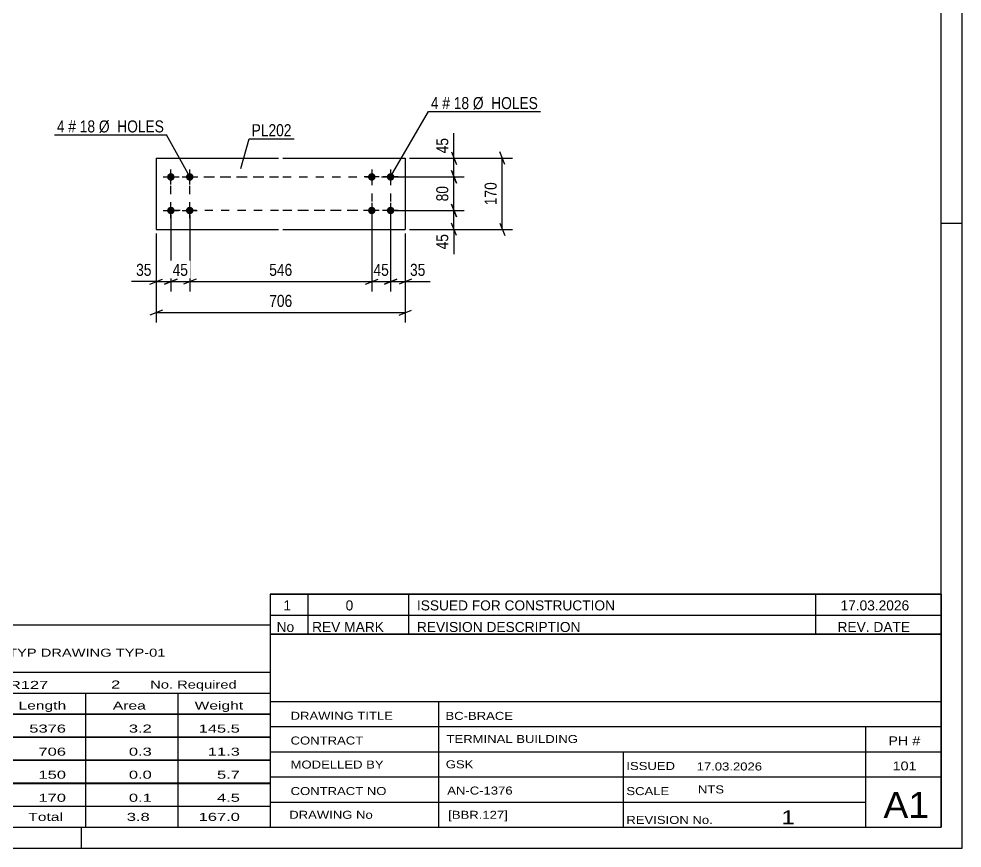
# Model space of a CAD drawing. Header units: millimetres. Extents: x 0 to 594, y 0 to 420.
# Drawn here: x 369.1 to 594, y 0 to 197.8 of the extents above; entities that cross this region are included whole.
import ezdxf

# ---------------------------------------------------------------- set-up
doc = ezdxf.new("R2010")
doc.units = ezdxf.units.MM
doc.linetypes.add('DXK_LINE_DOT2', pattern=[3.9198, 1.9599, -1.9599])
doc.styles.add('Arial Narrow', font='ARIALN.TTF', dxfattribs={"height": 0.2})

# ---------------------------------------------------------------- blocks, each defined once
blk = doc.blocks.new('Unknown-580610623-1130')
at = {"color": 5, "linetype": 'Continuous'}
for p, q in [((594, 0), (594, 420)), ((589, 5), (589, 415)), ((594, 149), (589, 149)), ((5, 5), (589, 5)), ((384, 0), (384, 5)), ((0, 0), (594, 0))]:
    blk.add_line(p, q, dxfattribs=at)
blk = doc.blocks.new('Bolt-580610623-2463 - 2457')
at = {"linetype": 'Continuous'}
for points in [[(405.33, 160.98, -1), (405.33, 159.18, -1)], [(409.83, 160.98, -1), (409.83, 159.18, -1)], [(405.33, 152.98, -1), (405.33, 151.18, -1)], [(409.83, 152.98, -1), (409.83, 151.18, -1)]]:
    blk.add_hatch(color=1, dxfattribs=at).paths.add_polyline_path(points)
at = {"color": 1, "linetype": 'Continuous'}
for p, q in [((403.53, 160.08), (407.13, 160.08)), ((405.33, 158.28), (405.33, 161.88)), ((408.03, 160.08), (411.63, 160.08)), ((409.83, 158.28), (409.83, 161.88)), ((405.33, 150.28), (405.33, 153.88)), ((409.83, 150.28), (409.83, 153.88)), ((403.53, 152.08), (407.13, 152.08)), ((408.03, 152.08), (411.63, 152.08))]:
    blk.add_line(p, q, dxfattribs=at)
blk = doc.blocks.new('Bolt-580610623-2468 - 2457')
at = {"linetype": 'Continuous'}
for points in [[(453.23, 159.18, -1), (453.23, 160.98, -1)], [(457.73, 159.18, -1), (457.73, 160.98, -1)], [(453.23, 151.18, -1), (453.23, 152.98, -1)], [(457.73, 151.18, -1), (457.73, 152.98, -1)]]:
    blk.add_hatch(color=1, dxfattribs=at).paths.add_polyline_path(points)
at = {"color": 1, "linetype": 'Continuous'}
for p, q in [((455.03, 160.08), (451.43, 160.08)), ((453.23, 161.88), (453.23, 158.28)), ((459.53, 160.08), (455.93, 160.08)), ((457.73, 161.88), (457.73, 158.28)), ((453.23, 153.88), (453.23, 150.28)), ((457.73, 153.88), (457.73, 150.28)), ((455.03, 152.08), (451.43, 152.08)), ((459.53, 152.08), (455.93, 152.08))]:
    blk.add_line(p, q, dxfattribs=at)
blk = doc.blocks.new('Part-580610623-2473 - 2457')
at = {"color": 2, "linetype": 'Continuous'}
for p, q in [((401.83, 164.58), (401.83, 147.58)), ((401.83, 164.58), (431.03, 164.58)), ((432.03, 164.58), (461.23, 164.58)), ((461.23, 164.58), (461.23, 147.58)), ((401.83, 147.58), (431.03, 147.58)), ((432.03, 147.58), (461.23, 147.58))]:
    blk.add_line(p, q, dxfattribs=at)
blk = doc.blocks.new('Rectangle-580610623-2559 - 2457')
at = {"color": 1, "linetype": 'DXK_LINE_DOT2'}
for p, q in [((405.33, 160.08), (431.03, 160.08)), ((405.33, 152.08), (405.33, 160.08)), ((432.03, 160.08), (457.73, 160.08)), ((457.73, 160.08), (457.73, 152.08)), ((431.03, 152.08), (405.33, 152.08)), ((457.73, 152.08), (432.03, 152.08))]:
    blk.add_line(p, q, dxfattribs=at)
blk = doc.blocks.new('Rectangle-580610623-2549 - 2457')
at = {"color": 1, "linetype": 'DXK_LINE_DOT2'}
for p, q in [((409.83, 160.08), (431.03, 160.08)), ((409.83, 152.08), (409.83, 160.08)), ((432.03, 160.08), (453.23, 160.08)), ((453.23, 160.08), (453.23, 152.08)), ((431.03, 152.08), (409.83, 152.08)), ((453.23, 152.08), (432.03, 152.08))]:
    blk.add_line(p, q, dxfattribs=at)
blk = doc.blocks.new('StraightDimension-580610623-2528 - 2457')
at = {"color": 7, "linetype": 'Continuous'}
for p, q in [((453.23, 151.08), (453.23, 132.74)), ((457.73, 151.08), (457.73, 132.74)), ((451.73, 134.54), (454.73, 135.74)), ((453.23, 135.14), (457.73, 135.14)), ((459.23, 135.74), (456.23, 134.54))]:
    blk.add_line(p, q, dxfattribs=at)
at = {"color": 0}
blk.add_wipeout([(457.91, 135.89), (457.91, 140.09), (453.05, 140.09), (453.05, 135.89)], dxfattribs=at)
at = {"color": 3, "style": 'Arial Narrow'}
blk.add_text('45', height=2.863, dxfattribs=at).set_placement((453.65, 136.49))
blk = doc.blocks.new('StraightDimension-580610623-2476 - 2457')
at = {"color": 7, "linetype": 'Continuous'}
for p, q in [((462.23, 164.58), (475.23, 164.58)), ((472.23, 166.08), (473.43, 163.08)), ((472.83, 160.08), (472.83, 164.58)), ((458.73, 160.08), (475.23, 160.08)), ((473.43, 158.58), (472.23, 161.58))]:
    blk.add_line(p, q, dxfattribs=at)
at = {"color": 0}
blk.add_wipeout([(472.08, 169.96), (467.88, 169.96), (467.88, 165.11), (472.08, 165.11)], dxfattribs=at)
at = {"color": 7, "linetype": 'Continuous'}
blk.add_line((472.83, 164.58), (472.83, 170.49), dxfattribs=at)
blk.add_line((472.83, 164.58), (472.83, 170.49), dxfattribs=at)
at = {"color": 3, "style": 'Arial Narrow'}
blk.add_text('45', height=2.863, rotation=90.0002, dxfattribs=at).set_placement((471.48, 165.71))
blk = doc.blocks.new('StraightDimension-580610623-2484 - 2457')
at = {"color": 7, "linetype": 'Continuous'}
for p, q in [((458.73, 160.08), (475.23, 160.08)), ((472.23, 161.58), (473.43, 158.58)), ((472.83, 152.08), (472.83, 160.08)), ((473.43, 150.58), (472.23, 153.58)), ((458.73, 152.08), (475.23, 152.08))]:
    blk.add_line(p, q, dxfattribs=at)
at = {"color": 0}
blk.add_wipeout([(472.08, 158.51), (467.88, 158.51), (467.88, 153.66), (472.08, 153.66)], dxfattribs=at)
at = {"color": 3, "style": 'Arial Narrow'}
blk.add_text('80', height=2.863, rotation=90.0002, dxfattribs=at).set_placement((471.48, 154.26))
blk = doc.blocks.new('StraightDimension-580610623-2492 - 2457')
at = {"color": 7, "linetype": 'Continuous'}
for p, q in [((472.23, 153.58), (473.43, 150.58)), ((458.73, 152.08), (475.23, 152.08)), ((472.83, 147.58), (472.83, 152.08)), ((473.43, 146.08), (472.23, 149.08)), ((462.23, 147.58), (475.23, 147.58))]:
    blk.add_line(p, q, dxfattribs=at)
at = {"color": 0}
blk.add_wipeout([(472.08, 147.06), (467.88, 147.06), (467.88, 142.2), (472.08, 142.2)], dxfattribs=at)
at = {"color": 7, "linetype": 'Continuous'}
blk.add_line((472.83, 147.58), (472.83, 141.68), dxfattribs=at)
blk.add_line((472.83, 147.58), (472.83, 141.68), dxfattribs=at)
at = {"color": 3, "style": 'Arial Narrow'}
blk.add_text('45', height=2.863, rotation=90.0002, dxfattribs=at).set_placement((471.48, 142.8))
blk = doc.blocks.new('StraightDimension-580610623-2499 - 2457')
at = {"color": 7, "linetype": 'Continuous'}
for p, q in [((462.23, 164.58), (486.76, 164.58)), ((484.96, 163.08), (483.76, 166.08)), ((484.36, 147.58), (484.36, 164.58)), ((483.76, 149.08), (484.96, 146.08)), ((462.23, 147.58), (486.76, 147.58))]:
    blk.add_line(p, q, dxfattribs=at)
at = {"color": 0}
blk.add_wipeout([(483.61, 159.43), (479.41, 159.43), (479.41, 152.74), (483.61, 152.74)], dxfattribs=at)
at = {"color": 3, "style": 'Arial Narrow'}
blk.add_text('170', height=2.863, rotation=90.0002, dxfattribs=at).set_placement((483.01, 153.34))
blk = doc.blocks.new('StraightDimension-580610623-2508 - 2457')
at = {"color": 7, "linetype": 'Continuous'}
for p, q in [((457.73, 151.08), (457.73, 132.74)), ((461.23, 146.58), (461.23, 132.74)), ((456.23, 134.54), (459.23, 135.74)), ((457.73, 135.14), (461.23, 135.14)), ((462.73, 135.74), (459.73, 134.54))]:
    blk.add_line(p, q, dxfattribs=at)
at = {"color": 0}
blk.add_wipeout([(466.61, 135.89), (466.61, 140.09), (461.76, 140.09), (461.76, 135.89)], dxfattribs=at)
at = {"color": 7, "linetype": 'Continuous'}
blk.add_line((461.23, 135.14), (467.14, 135.14), dxfattribs=at)
blk.add_line((461.23, 135.14), (467.14, 135.14), dxfattribs=at)
at = {"color": 3, "style": 'Arial Narrow'}
blk.add_text('35', height=2.863, dxfattribs=at).set_placement((462.36, 136.49))
blk = doc.blocks.new('StraightDimension-580610623-2514 - 2457')
at = {"color": 7, "linetype": 'Continuous'}
for p, q in [((405.33, 151.08), (405.33, 132.74)), ((401.83, 146.58), (401.83, 132.74)), ((400.33, 134.54), (403.33, 135.74)), ((401.83, 135.14), (405.33, 135.14)), ((406.83, 135.74), (403.83, 134.54))]:
    blk.add_line(p, q, dxfattribs=at)
at = {"color": 0}
blk.add_wipeout([(401.31, 135.89), (401.31, 140.09), (396.45, 140.09), (396.45, 135.89)], dxfattribs=at)
at = {"color": 7, "linetype": 'Continuous'}
blk.add_line((401.83, 135.14), (395.92, 135.14), dxfattribs=at)
blk.add_line((401.83, 135.14), (395.92, 135.14), dxfattribs=at)
at = {"color": 3, "style": 'Arial Narrow'}
blk.add_text('35', height=2.863, dxfattribs=at).set_placement((397.05, 136.49))
blk = doc.blocks.new('StraightDimension-580610623-2520 - 2457')
at = {"color": 7, "linetype": 'Continuous'}
for p, q in [((409.83, 151.08), (409.83, 132.74)), ((453.23, 151.08), (453.23, 132.74)), ((411.33, 135.74), (408.33, 134.54)), ((409.83, 135.14), (453.23, 135.14)), ((451.73, 134.54), (454.73, 135.74))]:
    blk.add_line(p, q, dxfattribs=at)
at = {"color": 0}
blk.add_wipeout([(434.87, 135.89), (434.87, 140.09), (428.19, 140.09), (428.19, 135.89)], dxfattribs=at)
at = {"color": 3, "style": 'Arial Narrow'}
blk.add_text('546', height=2.863, dxfattribs=at).set_placement((428.79, 136.49))
blk = doc.blocks.new('StraightDimension-580610623-2536 - 2457')
at = {"color": 7, "linetype": 'Continuous'}
for p, q in [((405.33, 151.08), (405.33, 132.74)), ((409.83, 151.08), (409.83, 132.74)), ((403.83, 134.54), (406.83, 135.74)), ((405.33, 135.14), (409.83, 135.14)), ((411.33, 135.74), (408.33, 134.54))]:
    blk.add_line(p, q, dxfattribs=at)
at = {"color": 0}
blk.add_wipeout([(410.01, 135.89), (410.01, 140.09), (405.15, 140.09), (405.15, 135.89)], dxfattribs=at)
at = {"color": 3, "style": 'Arial Narrow'}
blk.add_text('45', height=2.863, dxfattribs=at).set_placement((405.75, 136.49))
blk = doc.blocks.new('StraightDimension-580610623-2545 - 2457')
at = {"color": 7, "linetype": 'Continuous'}
for p, q in [((401.83, 146.58), (401.83, 125.34)), ((461.23, 146.58), (461.23, 125.34)), ((403.33, 128.34), (400.33, 127.14)), ((459.73, 127.14), (462.73, 128.34)), ((401.83, 127.74), (461.23, 127.74))]:
    blk.add_line(p, q, dxfattribs=at)
at = {"color": 0}
blk.add_wipeout([(434.87, 128.49), (434.87, 132.69), (428.19, 132.69), (428.19, 128.49)], dxfattribs=at)
at = {"color": 3, "style": 'Arial Narrow'}
blk.add_text('706', height=2.863, dxfattribs=at).set_placement((428.79, 129.09))
blk = doc.blocks.new('Unknown-580610623-4184')
at = {"color": 7, "linetype": 'Continuous'}
for p, q in [((429, 51.05), (429, 5)), ((429, 51.05), (589, 51.05)), ((589, 51), (589, 5)), ((429, 35), (589, 35)), ((469.14, 35), (469.14, 5)), ((429, 29), (589, 29)), ((571, 5.05), (571, 29.05)), ((429, 23), (589, 23)), ((513.14, 23), (513.14, 5)), ((429, 17), (589, 17)), ((429, 11), (571, 11)), ((429, 5), (589, 5))]:
    blk.add_line(p, q, dxfattribs=at)
at = {"color": 7, "style": 'Arial Narrow'}
for s, height, width, p in [('DRAWING TITLE', 1.9089, 1.425378, (433.88, 30.61)), ('BC-BRACE', 1.909, 1.425378, (470.81, 30.59)), ('TERMINAL BUILDING', 1.9089, 1.425378, (471.06, 25.07)), ('CONTRACT', 1.909, 1.425378, (433.88, 24.71)), ('MODELLED BY', 1.9089, 1.425378, (433.88, 18.98)), ('GSK', 1.909, 1.425378, (470.88, 19.04)), ('ISSUED', 1.909, 1.425378, (513.94, 18.64)), ('17.03.2026', 1.909, 1.425378, (530.69, 18.52)), ('CONTRACT NO', 1.9089, 1.425378, (433.88, 12.66)), ('AN-C-1376', 1.909, 1.425378, (471.23, 12.78)), ('SCALE', 1.909, 1.425378, (513.94, 12.65)), ('A1', 6.204, 1.25, (575.24, 7.2)), ('[BBR.127]', 1.909, 1.425378, (471.46, 6.99)), ('1', 3.34, 1.5, (550.91, 5.68)), ('DRAWING No', 1.909, 1.425378, (433.56, 7)), ('REVISION No.', 1.9089, 1.425378, (513.94, 5.77))]:
    blk.add_text(s, height=height, dxfattribs=dict(at, width=width)).set_placement(p)
at = {"color": 7, "linetype": 'Continuous', "style": 'Arial Narrow'}
for s, height, width, p in [('PH #', 2.1, 1.42538, (576.4, 24.55)), ('101', 2.1, 1.42538, (577.41, 18.55)), ('NTS', 1.909, 1.425378, (531, 13.05))]:
    blk.add_text(s, height=height, dxfattribs=dict(at, width=width)).set_placement(p)
blk = doc.blocks.new('Unknown-580610623-4185')
at = {"color": 7, "linetype": 'Continuous'}
for p, q in [((429, 60.55), (589, 60.55)), ((589, 60.55), (429, 60.55)), ((429, 60.55), (429, 55.55)), ((438, 60.55), (438, 55.55)), ((462, 60.55), (462, 55.55)), ((559, 60.55), (559, 55.55)), ((589, 60.55), (589, 55.55)), ((429, 55.55), (589, 55.55)), ((429, 55.55), (429, 51.05)), ((429, 55.55), (589, 55.55)), ((438, 55.55), (438, 51.05)), ((462, 55.55), (462, 51.05)), ((559, 55.55), (559, 51.05)), ((589, 55.55), (589, 51.05)), ((589, 51.05), (429, 51.05))]:
    blk.add_line(p, q, dxfattribs=at)
at = {"color": 7, "linetype": 'Continuous', "style": 'Arial Narrow'}
for s, height, width, p in [('1', 2.39, 1.196471, (432.16, 56.7)), ('0', 2.39, 1.196471, (447, 56.7)), ('ISSUED FOR CONSTRUCTION', 2.3861, 1.196471, (464, 56.7)), ('17.03.2026', 2.386, 1.196471, (565, 56.7)), ('No', 2.386, 1.2, (430.54, 51.55)), ('REV MARK', 2.386, 1.2, (439, 51.55)), ('REVISION DESCRIPTION', 2.3861, 1.2, (464, 51.55)), ('REV. DATE', 2.386, 1.2, (564.28, 51.55))]:
    blk.add_text(s, height=height, dxfattribs=dict(at, width=width)).set_placement(p)
blk = doc.blocks.new('Unknown-580610623-4186')
at = {"color": 7, "linetype": 'Continuous'}
for p, q in [((269, 53.25), (429, 53.25)), ((269, 42), (269, 53.25)), ((429, 53.25), (429, 42)), ((269, 42), (429, 42)), ((269, 42), (269, 37)), ((429, 42), (429, 37)), ((269, 37), (429, 37)), ((269, 37), (269, 32)), ((293, 37), (293, 32)), ((328.5, 37), (328.5, 32)), ((354.5, 37), (354.5, 32)), ((367.5, 37), (367.5, 32)), ((385, 37), (385, 32)), ((407, 37), (407, 32)), ((429, 37), (429, 32)), ((269, 32), (429, 32)), ((269, 31.95), (269, 26.55)), ((269, 31.95), (429, 31.95)), ((293, 32), (293, 26.5)), ((328.5, 32), (328.5, 26.5)), ((354.5, 32), (354.5, 26.5)), ((367.5, 32), (367.5, 26.5)), ((385, 32), (385, 26.5)), ((407, 32), (407, 26.5)), ((429, 31.95), (429, 26.55)), ((269, 26.55), (429, 26.55)), ((269, 26.45), (269, 21.05)), ((269, 26.45), (429, 26.45)), ((293, 26.5), (293, 21)), ((328.5, 26.5), (328.5, 21)), ((354.5, 26.5), (354.5, 21)), ((367.5, 26.5), (367.5, 21)), ((385, 26.5), (385, 21)), ((407, 26.5), (407, 21)), ((429, 26.45), (429, 21.05)), ((269, 21.05), (429, 21.05)), ((269, 20.95), (269, 15.55)), ((269, 20.95), (429, 20.95)), ((293, 21), (293, 15.5)), ((328.5, 21), (328.5, 15.5)), ((354.5, 21), (354.5, 15.5)), ((367.5, 21), (367.5, 15.5)), ((385, 21), (385, 15.5)), ((407, 21), (407, 15.5)), ((429, 20.95), (429, 15.55)), ((269, 15.55), (429, 15.55)), ((269, 15.45), (269, 10.05)), ((269, 15.45), (429, 15.45)), ((293, 15.5), (293, 10)), ((328.5, 15.5), (328.5, 10)), ((354.5, 15.5), (354.5, 10)), ((367.5, 15.5), (367.5, 10)), ((385, 15.5), (385, 10)), ((407, 15.5), (407, 10)), ((429, 15.45), (429, 10.05)), ((269, 10.05), (429, 10.05)), ((269, 10), (429, 10)), ((269, 10), (269, 5)), ((385, 10), (385, 5)), ((407, 10), (407, 5)), ((429, 10), (429, 5)), ((269, 5), (429, 5))]:
    blk.add_line(p, q, dxfattribs=at)
at = {"color": 7, "style": 'Arial Narrow'}
for s, height, width, p in [('GENERAL NOTES & WELD DETAILS :', 2.8633, 1.4, (270.15, 45.56)), ('REFER TYP DRAWING TYP-01', 1.9089, 1.6, (353.7, 45.66)), ("MATERIAL LIST FOR ASSEMBLY MK'D", 1.9089, 1.6, (270.15, 38.06)), ('BBR127', 1.909, 1.794707, (361.48, 37.97)), ('2', 1.91, 1.794707, (391.08, 38.06)), ('No. Required', 1.9089, 1.6, (400.41, 38.06)), ('Mark', 1.909, 1.7, (270.34, 33)), ('Profile', 1.909, 1.7, (303.41, 33)), ('Material', 1.909, 1.7, (333.54, 33.06)), ('No.', 1.909, 1.7, (358.5, 33.06)), ('Length', 1.909, 1.7, (369, 33.06)), ('Area', 1.909, 1.7, (391.5, 33.06)), ('Weight', 1.909, 1.7, (411, 33.06))]:
    blk.add_text(s, height=height, dxfattribs=dict(at, width=width)).set_placement(p)
at = {"color": 7, "linetype": 'Continuous', "style": 'Arial Narrow'}
for s, height, width, p in [('BBR127', 1.909, 1.794707, (270.5, 27.56)), ('SHS150*6', 1.909, 1.794707, (295, 27.56)), ('E350', 1.909, 1.794707, (334.74, 27.56)), ('1', 1.91, 1.794707, (358.86, 27.56)), ('5376', 1.909, 1.794707, (371.58, 27.56)), ('3.2', 1.909, 1.794707, (395.32, 27.56)), ('145.5', 1.909, 1.794707, (411.96, 27.56)), ('PL202', 1.909, 1.794707, (270.5, 22.06)), ('PL12*170', 1.909, 1.794707, (295, 22.06)), ('E350', 1.909, 1.794707, (334.74, 22.06)), ('1', 1.91, 1.794707, (358.86, 22.06)), ('706', 1.909, 1.794707, (373.77, 22.06)), ('0.3', 1.909, 1.794707, (395.32, 22.06)), ('11.3', 1.909, 1.794707, (414.14, 22.06)), ('PL40', 1.909, 1.794707, (270.5, 16.56)), ('PL10*120', 1.909, 1.794707, (295, 16.56)), ('E350', 1.909, 1.794707, (334.74, 16.56)), ('4', 1.91, 1.794707, (358.86, 16.56)), ('150', 1.909, 1.794707, (373.77, 16.56)), ('0.0', 1.909, 1.794707, (395.32, 16.56)), ('5.7', 1.909, 1.794707, (416.33, 16.56)), ('PL98', 1.909, 1.794707, (270.5, 11.06)), ('PL10*170', 1.909, 1.794707, (295, 11.06)), ('E350', 1.909, 1.794707, (334.74, 11.06)), ('2', 1.91, 1.794707, (358.86, 11.06)), ('170', 1.909, 1.794707, (373.77, 11.06)), ('0.1', 1.909, 1.794707, (395.32, 11.06)), ('4.5', 1.909, 1.794707, (416.33, 11.06)), ('Total', 1.909, 1.7, (371.33, 6.5)), ('3.8', 1.909, 1.794707, (394.83, 6.5)), ('167.0', 1.909, 1.794707, (411.96, 6.5))]:
    blk.add_text(s, height=height, dxfattribs=dict(at, width=width)).set_placement(p)
blk = doc.blocks.new('Mark-580610623-2459 - 2457')
at = {"color": 0}
blk.add_wipeout([(379.98, 170.7), (379.98, 173.7), (378.16, 173.7), (378.16, 170.7)], dxfattribs=at)
blk.add_wipeout([(379.98, 170.7), (379.98, 173.7), (378.16, 173.7), (378.16, 170.7)], dxfattribs=at)
blk.add_wipeout([(382.71, 170.7), (382.71, 173.7), (380.88, 173.7), (380.88, 170.7)], dxfattribs=at)
blk.add_wipeout([(382.71, 170.7), (382.71, 173.7), (380.88, 173.7), (380.88, 170.7)], dxfattribs=at)
at = {"color": 3, "style": 'Arial Narrow'}
blk.add_text('4', height=2.86, dxfattribs=at).set_placement((378.16, 170.7))
at = {"color": 0}
blk.add_wipeout([(387.27, 170.7), (387.27, 173.7), (383.61, 173.7), (383.61, 170.7)], dxfattribs=at)
blk.add_wipeout([(387.27, 170.7), (387.27, 173.7), (383.61, 173.7), (383.61, 170.7)], dxfattribs=at)
at = {"color": 3, "style": 'Arial Narrow'}
blk.add_text('#', height=2.86, dxfattribs=at).set_placement((380.88, 170.7))
at = {"color": 0}
blk.add_wipeout([(403.7, 170.7), (403.7, 173.7), (388.17, 173.7), (388.17, 170.7)], dxfattribs=at)
blk.add_wipeout([(403.7, 170.7), (403.7, 173.7), (388.17, 173.7), (388.17, 170.7)], dxfattribs=at)
at = {"color": 7, "linetype": 'Continuous'}
for p in [(377.56, 170.1), (409.83, 160.08)]:
    blk.add_line(p, (404.3, 170.1), dxfattribs=at)
at = {"color": 3, "style": 'Arial Narrow'}
for s, p in [('18', (383.61, 170.7)), ('Ø  HOLES', (388.17, 170.7))]:
    blk.add_text(s, height=2.863, dxfattribs=at).set_placement(p)
blk = doc.blocks.new('Mark-580610623-2464 - 2457')
at = {"color": 0}
blk.add_wipeout([(469.16, 176.27), (469.16, 179.27), (467.33, 179.27), (467.33, 176.27)], dxfattribs=at)
blk.add_wipeout([(469.16, 176.27), (469.16, 179.27), (467.33, 179.27), (467.33, 176.27)], dxfattribs=at)
at = {"color": 7, "linetype": 'Continuous'}
blk.add_line((457.73, 160.08), (466.73, 175.67), dxfattribs=at)
at = {"color": 0}
blk.add_wipeout([(471.89, 176.27), (471.89, 179.27), (470.06, 179.27), (470.06, 176.27)], dxfattribs=at)
blk.add_wipeout([(471.89, 176.27), (471.89, 179.27), (470.06, 179.27), (470.06, 176.27)], dxfattribs=at)
at = {"color": 3, "style": 'Arial Narrow'}
blk.add_text('4', height=2.86, dxfattribs=at).set_placement((467.33, 176.27))
at = {"color": 0}
blk.add_wipeout([(476.44, 176.27), (476.44, 179.27), (472.79, 179.27), (472.79, 176.27)], dxfattribs=at)
blk.add_wipeout([(476.44, 176.27), (476.44, 179.27), (472.79, 179.27), (472.79, 176.27)], dxfattribs=at)
at = {"color": 3, "style": 'Arial Narrow'}
blk.add_text('#', height=2.86, dxfattribs=at).set_placement((470.06, 176.27))
at = {"color": 0}
blk.add_wipeout([(492.87, 176.27), (492.87, 179.27), (477.34, 179.27), (477.34, 176.27)], dxfattribs=at)
blk.add_wipeout([(492.87, 176.27), (492.87, 179.27), (477.34, 179.27), (477.34, 176.27)], dxfattribs=at)
at = {"color": 7, "linetype": 'Continuous'}
blk.add_line((466.73, 175.67), (493.47, 175.67), dxfattribs=at)
at = {"color": 3, "style": 'Arial Narrow'}
for s, p in [('18', (472.79, 176.27)), ('Ø  HOLES', (477.34, 176.27))]:
    blk.add_text(s, height=2.863, dxfattribs=at).set_placement(p)
blk = doc.blocks.new('Mark-580610623-2469 - 2457')
at = {"color": 0}
blk.add_wipeout([(434.11, 169.8), (434.11, 172.8), (424.6, 172.8), (424.6, 169.8)], dxfattribs=at)
blk.add_wipeout([(434.11, 169.8), (434.11, 172.8), (424.6, 172.8), (424.6, 169.8)], dxfattribs=at)
at = {"color": 30, "linetype": 'Continuous'}
for p, q in [((422.02, 162.13), (424, 169.2)), ((424, 169.2), (434.71, 169.2))]:
    blk.add_line(p, q, dxfattribs=at)
at = {"color": 3, "style": 'Arial Narrow'}
blk.add_text('PL202', height=2.863, dxfattribs=at).set_placement((424.6, 169.8))

msp = doc.modelspace()

# ---------------------------------------------------------------- block references
for name in ['Unknown-580610623-1130', 'Part-580610623-2473 - 2457', 'Bolt-580610623-2463 - 2457', 'Rectangle-580610623-2559 - 2457', 'Rectangle-580610623-2549 - 2457', 'Bolt-580610623-2468 - 2457', 'Unknown-580610623-4185', 'Unknown-580610623-4186', 'Unknown-580610623-4184']:
    msp.add_blockref(name, (0, 0))

# ---------------------------------------------------------------- next in the draw order: block references
for name in ['Mark-580610623-2459 - 2457', 'Mark-580610623-2469 - 2457', 'StraightDimension-580610623-2476 - 2457', 'StraightDimension-580610623-2514 - 2457', 'StraightDimension-580610623-2528 - 2457']:
    msp.add_blockref(name, (0, 0))

# ---------------------------------------------------------------- next in the draw order: block references
for name in ['StraightDimension-580610623-2484 - 2457', 'StraightDimension-580610623-2520 - 2457']:
    msp.add_blockref(name, (0, 0))

# ---------------------------------------------------------------- next in the draw order: block references
for name in ['StraightDimension-580610623-2492 - 2457', 'StraightDimension-580610623-2536 - 2457']:
    msp.add_blockref(name, (0, 0))

# ---------------------------------------------------------------- next in the draw order: block references
msp.add_blockref('StraightDimension-580610623-2499 - 2457', (0, 0))

# ---------------------------------------------------------------- next in the draw order: block references
for name in ['Mark-580610623-2464 - 2457', 'StraightDimension-580610623-2508 - 2457']:
    msp.add_blockref(name, (0, 0))

# ---------------------------------------------------------------- next in the draw order: block references
msp.add_blockref('StraightDimension-580610623-2545 - 2457', (0, 0))

doc.saveas('drawing.dxf')
